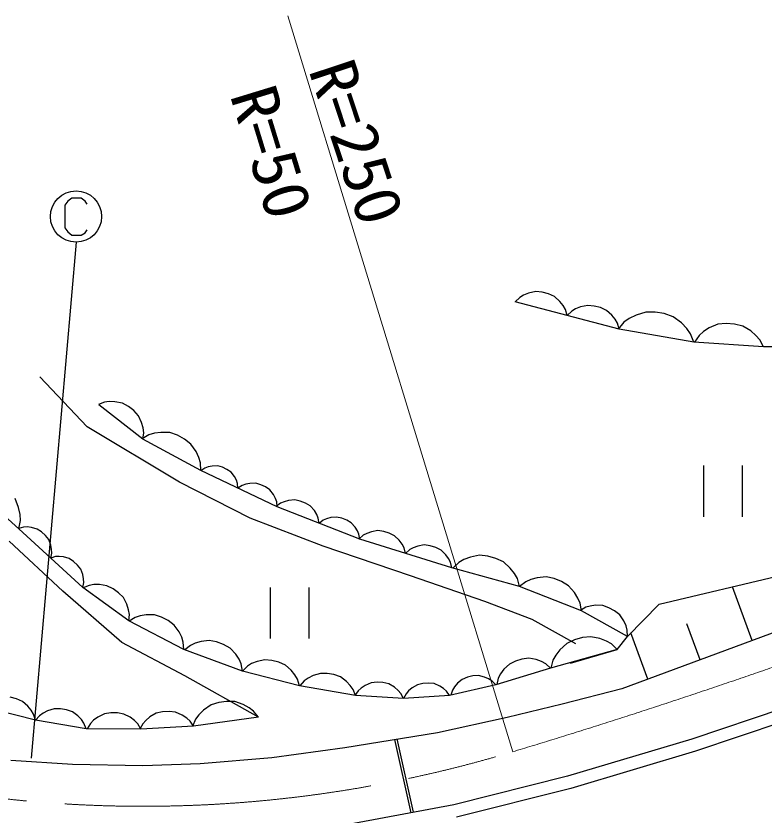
# Model space of a CAD drawing. Units: millimetres, scale not verified. Extents: x 40000 to 680000, y 20000 to 380000.
# Drawn here: x 306768 to 335979, y 250192 to 281380 of the extents above; entities that cross this region are included whole.
import ezdxf
from ezdxf.enums import TextEntityAlignment as Align

# ---------------------------------------------------------------- set-up
doc = ezdxf.new("R2010")
doc.units = ezdxf.units.MM
doc.header["$LTSCALE"] = 1000
doc.linetypes.add('CHAIN', pattern=[18.5, 12, -1.5, 3.5, -1.5])
for name, color, linetype, lineweight in [('M-BGD', 7, 'Continuous', 25), ('M-BGD-EXST', 7, 'Continuous', 25), ('M-BMK', 2, 'CHAIN', 13), ('M-STR-HTXT', 7, 'Continuous', 13)]:
    doc.layers.add(name, color=color, linetype=linetype, lineweight=lineweight)
doc.styles.add('ＭＳ ゴシック', font='')
doc.styles.get('ＭＳ ゴシック').set_extended_font_data('MS Gothic')

msp = doc.modelspace()

# ---------------------------------------------------------------- linework, layer by layer
at = {"layer": 'M-BGD'}
for p, q in [((326593, 270484), (326439, 270395)), ((326787, 270563), (326593, 270484)), ((327063, 270621), (326787, 270563)), ((327317, 270597), (327063, 270621)), ((327561, 270532), (327317, 270597)), ((327794, 270427), (327561, 270532)), ((328005, 270241), (327794, 270427)), ((326439, 270395), (326263, 270224)), ((330324, 269151), (326263, 270224)), ((328136, 270077), (328005, 270241)), ((329093, 270084), (328818, 270027)), ((329348, 270060), (329093, 270084)), ((328225, 269923), (328136, 270077)), ((328294, 269687), (328225, 269923)), ((328469, 269858), (328294, 269687)), ((328623, 269948), (328469, 269858)), ((328818, 270027), (328623, 269948)), ((329591, 269996), (329348, 270060)), ((329824, 269891), (329591, 269996)), ((330036, 269705), (329824, 269891)), ((331366, 269825), (330981, 269708)), ((331731, 269823), (331366, 269825)), ((332086, 269763), (331731, 269823)), ((330166, 269540), (330036, 269705)), ((330256, 269386), (330166, 269540)), ((330714, 269571), (330506, 269424)), ((330981, 269708), (330714, 269571)), ((332431, 269643), (332086, 269763)), ((332755, 269405), (332431, 269643)), ((330324, 269151), (330256, 269386)), ((330506, 269424), (330278, 269159)), ((333235, 268653), (330324, 269151)), ((332961, 269187), (332755, 269405)), ((333108, 268979), (332961, 269187)), ((333842, 269206), (333615, 269059)), ((334177, 269345), (333842, 269206)), ((334504, 269376), (334177, 269345)), ((334827, 269353), (334504, 269376)), ((335146, 269276), (334827, 269353)), ((335458, 269092), (335146, 269276)), ((333235, 268653), (333108, 268979)), ((333442, 268909), (333262, 268651)), ((333615, 269059), (333442, 268909)), ((335662, 268915), (335458, 269092)), ((335812, 268742), (335662, 268915)), ((335955, 268461), (333235, 268653)), ((335955, 268461), (335812, 268742)), ((339702, 268500), (335955, 268461)), ((309553, 265338), (307700, 267291)), ((310228, 266304), (309989, 266211)), ((311725, 264861), (310001, 266201)), ((310413, 266327), (310228, 266304)), ((310633, 266323), (310413, 266327)), ((310923, 266265), (310633, 266323)), ((311158, 266138), (310923, 266265)), ((311366, 265976), (311158, 266138)), ((311548, 265779), (311366, 265976)), ((311675, 265513), (311548, 265779)), ((311733, 265301), (311675, 265513)), ((313158, 263185), (309553, 265338)), ((311725, 264861), (311756, 265115)), ((311756, 265115), (311733, 265301)), ((312430, 265129), (312173, 265091)), ((312778, 265118), (312430, 265129)), ((313077, 265015), (312778, 265118)), ((311961, 265028), (311700, 264874)), ((313985, 263635), (311725, 264861)), ((312173, 265091), (311961, 265028)), ((313352, 264866), (313077, 265015)), ((313601, 264671), (313352, 264866)), ((313801, 264385), (313601, 264671)), ((313910, 264149), (313801, 264385)), ((313972, 263938), (313910, 264149)), ((313985, 263635), (313972, 263938)), ((316973, 262217), (313985, 263635)), ((314147, 263735), (313992, 263632)), ((314275, 263781), (314147, 263735)), ((314432, 263813), (314275, 263781)), ((314646, 263817), (314432, 263813)), ((314834, 263764), (314646, 263817)), ((315007, 263681), (314834, 263764)), ((315167, 263570), (315007, 263681)), ((315299, 263401), (315167, 263570)), ((333616, 263834), (333616, 261834)), ((335136, 261834), (335136, 263834)), ((315374, 263260), (315299, 263401)), ((315419, 263132), (315374, 263260)), ((306883, 261367), (304814, 263205)), ((315912, 261783), (313158, 263185)), ((315437, 262946), (315419, 263132)), ((315602, 263056), (315437, 262946)), ((315738, 263104), (315602, 263056)), ((315905, 263138), (315738, 263104)), ((316133, 263143), (315905, 263138)), ((316332, 263086), (316133, 263143)), ((316516, 262999), (316332, 263086)), ((316686, 262881), (316516, 262999)), ((316827, 262701), (316686, 262881)), ((316906, 262551), (316827, 262701)), ((306873, 262199), (306734, 262548)), ((316954, 262415), (316906, 262551)), ((317100, 262361), (316934, 262233)), ((316973, 262217), (316954, 262415)), ((317240, 262422), (317100, 262361)), ((317413, 262470), (317240, 262422)), ((317654, 262491), (317413, 262470)), ((317868, 262446), (317654, 262491)), ((318069, 262367), (317868, 262446)), ((318257, 262255), (318069, 262367)), ((306929, 261925), (306873, 262199)), ((320191, 260953), (316973, 262217)), ((318419, 262075), (318257, 262255)), ((318513, 261922), (318419, 262075)), ((306883, 261367), (306943, 261687)), ((306943, 261687), (306929, 261925)), ((318766, 260681), (315912, 261783)), ((318574, 261782), (318513, 261922)), ((318609, 261575), (318574, 261782)), ((318766, 261696), (318609, 261575)), ((318898, 261753), (318766, 261696)), ((319062, 261799), (318898, 261753)), ((319289, 261819), (319062, 261799)), ((319492, 261776), (319289, 261819)), ((319682, 261701), (319492, 261776)), ((319859, 261595), (319682, 261701)), ((307064, 261430), (306874, 261374)), ((309373, 259068), (306883, 261367)), ((307209, 261436), (307064, 261430)), ((307378, 261418), (307209, 261436)), ((307597, 261355), (307378, 261418)), ((307770, 261242), (307597, 261355)), ((320012, 261426), (319859, 261595)), ((320101, 261281), (320012, 261426)), ((307920, 261103), (307770, 261242)), ((308046, 260940), (307920, 261103)), ((320158, 261149), (320101, 261281)), ((320191, 260953), (320158, 261149)), ((320326, 261110), (320161, 260963)), ((320469, 261186), (320326, 261110)), ((320647, 261250), (320469, 261186)), ((320899, 261292), (320647, 261250)), ((321128, 261261), (320899, 261292)), ((321346, 261194), (321128, 261261)), ((321552, 261090), (321346, 261194)), ((321737, 260914), (321552, 261090)), ((308601, 258929), (306498, 260881)), ((308127, 260727), (308046, 260940)), ((323792, 259842), (320191, 260953)), ((321848, 260760), (321737, 260914)), ((321924, 260618), (321848, 260760)), ((322714, 260732), (322463, 260690)), ((322943, 260701), (322714, 260732)), ((308158, 260559), (308127, 260727)), ((308164, 260415), (308158, 260559)), ((322171, 259529), (318766, 260681)), ((321977, 260402), (321924, 260618)), ((322142, 260550), (321977, 260402)), ((322284, 260626), (322142, 260550)), ((322463, 260690), (322284, 260626)), ((323161, 260633), (322943, 260701)), ((323368, 260530), (323161, 260633)), ((323552, 260354), (323368, 260530)), ((308123, 260221), (308164, 260415)), ((308314, 260277), (308123, 260221)), ((308458, 260283), (308314, 260277)), ((308627, 260265), (308458, 260283)), ((308846, 260202), (308627, 260265)), ((309019, 260089), (308846, 260202)), ((323664, 260200), (323552, 260354)), ((323739, 260057), (323664, 260200)), ((324259, 260162), (324060, 260049)), ((324511, 260261), (324259, 260162)), ((324866, 260331), (324511, 260261)), ((325193, 260297), (324866, 260331)), ((325505, 260211), (325193, 260297)), ((325803, 260073), (325505, 260211)), ((309169, 259950), (309019, 260089)), ((309296, 259787), (309169, 259950)), ((323792, 259842), (323739, 260057)), ((326435, 259114), (323792, 259842)), ((324060, 260049), (323832, 259831)), ((326072, 259830), (325803, 260073)), ((326238, 259617), (326072, 259830)), ((331881, 258428), (338491, 259980)), ((309376, 259574), (309296, 259787)), ((309407, 259406), (309376, 259574)), ((325075, 258528), (322171, 259529)), ((326351, 259418), (326238, 259617)), ((327474, 259486), (327126, 259456)), ((327783, 259419), (327474, 259486)), ((309373, 259068), (309413, 259262)), ((309413, 259262), (309407, 259406)), ((309811, 259186), (309626, 259156)), ((310031, 259189), (309811, 259186)), ((310322, 259142), (310031, 259189)), ((326435, 259114), (326351, 259418)), ((326673, 259300), (326432, 259116)), ((326876, 259387), (326673, 259300)), ((327126, 259456), (326876, 259387)), ((328073, 259304), (327783, 259419)), ((328344, 259140), (328073, 259304)), ((310904, 256926), (308601, 258929)), ((311173, 257766), (309373, 259068)), ((309626, 259156), (309390, 259055)), ((310562, 259023), (310322, 259142)), ((310776, 258868), (310562, 259023)), ((310964, 258677), (310776, 258868)), ((316692, 259077), (316692, 257077)), ((318212, 257077), (318212, 259077)), ((328849, 258157), (326435, 259114)), ((328576, 258880), (328344, 259140)), ((328712, 258658), (328576, 258880)), ((335520, 257001), (334745, 259101)), ((311100, 258416), (310964, 258677)), ((328800, 258456), (328712, 258658)), ((311165, 258206), (311100, 258416)), ((326928, 257827), (325075, 258528)), ((328849, 258157), (328800, 258456)), ((329024, 258300), (328812, 258177)), ((329195, 258349), (329024, 258300)), ((329403, 258378), (329195, 258349)), ((329684, 258367), (329403, 258378)), ((329925, 258281), (329684, 258367)), ((330146, 258159), (329925, 258281)), ((330649, 257161), (331881, 258428)), ((311195, 258021), (311165, 258206)), ((311173, 257766), (311195, 258021)), ((311619, 257967), (311425, 257905)), ((311856, 258007), (311619, 257967)), ((312178, 258002), (311856, 258007)), ((312456, 257912), (312178, 258002)), ((330649, 257161), (328849, 258157)), ((330346, 258001), (330146, 258159)), ((330505, 257768), (330346, 258001)), ((313318, 256655), (311173, 257766)), ((311425, 257905), (311187, 257758)), ((312712, 257780), (312456, 257912)), ((312945, 257605), (312712, 257780)), ((328630, 256876), (326928, 257827)), ((330591, 257577), (330505, 257768)), ((333484, 256250), (332963, 257660)), ((313135, 257344), (312945, 257605)), ((313239, 257128), (313135, 257344)), ((336538, 257376), (330429, 255123)), ((330641, 257405), (330591, 257577)), ((330649, 257161), (330641, 257405)), ((331447, 255499), (330783, 257299)), ((313301, 256934), (313239, 257128)), ((314316, 257005), (313996, 256969)), ((314603, 256951), (314316, 257005)), ((328576, 257028), (328278, 256889)), ((328888, 257115), (328576, 257028)), ((329215, 257150), (328888, 257115)), ((329570, 257082), (329215, 257150)), ((329822, 256984), (329570, 257082)), ((330250, 256655), (330649, 257161)), ((313358, 255624), (310904, 256926)), ((313318, 256655), (313301, 256934)), ((313581, 256814), (313363, 256638)), ((313766, 256900), (313581, 256814)), ((313996, 256969), (313766, 256900)), ((314873, 256851), (314603, 256951)), ((315127, 256707), (314873, 256851)), ((315348, 256473), (315127, 256707)), ((328278, 256889), (328010, 256646)), ((330021, 256871), (329822, 256984)), ((330250, 256655), (330021, 256871)), ((315617, 255812), (313318, 256655)), ((315478, 256272), (315348, 256473)), ((330250, 256655), (327645, 255927)), ((327846, 256431), (327733, 256232)), ((328010, 256646), (327846, 256431)), ((328426, 256125), (330250, 256655)), ((315564, 256087), (315478, 256272)), ((315617, 255812), (315564, 256087)), ((315971, 256100), (315803, 256001)), ((316184, 256188), (315971, 256100)), ((316486, 256252), (316184, 256188)), ((316764, 256228), (316486, 256252)), ((317031, 256159), (316764, 256228)), ((317287, 256045), (317031, 256159)), ((326035, 256082), (325821, 255879)), ((326275, 256201), (326035, 256082)), ((326527, 256277), (326275, 256201)), ((326793, 256312), (326527, 256277)), ((327084, 256262), (326793, 256312)), ((327290, 256187), (327084, 256262)), ((327455, 256099), (327290, 256187)), ((327645, 255927), (327455, 256099)), ((327733, 256232), (327650, 255928)), ((315803, 256001), (315612, 255813)), ((317838, 255237), (315617, 255812)), ((317520, 255842), (317287, 256045)), ((317663, 255663), (317520, 255842)), ((327645, 255927), (325500, 255276)), ((325821, 255879), (325690, 255701)), ((316235, 254011), (313358, 255624)), ((317762, 255495), (317663, 255663)), ((317838, 255237), (317762, 255495)), ((318023, 255428), (317855, 255234)), ((318176, 255536), (318023, 255428)), ((318372, 255635), (318176, 255536)), ((318655, 255720), (318372, 255635)), ((318923, 255717), (318655, 255720)), ((319183, 255672), (318923, 255717)), ((319435, 255583), (319183, 255672)), ((319672, 255407), (319435, 255583)), ((324193, 255487), (324008, 255333)), ((324395, 255572), (324193, 255487)), ((324606, 255621), (324395, 255572)), ((324824, 255635), (324606, 255621)), ((325059, 255579), (324824, 255635)), ((325224, 255507), (325059, 255579)), ((325354, 255426), (325224, 255507)), ((325500, 255276), (325354, 255426)), ((325602, 255537), (325540, 255288)), ((325690, 255701), (325602, 255537)), ((320022, 254854), (317838, 255237)), ((319823, 255247), (319672, 255407)), ((319930, 255094), (319823, 255247)), ((320249, 255145), (320128, 255038)), ((320407, 255249), (320249, 255145)), ((320642, 255349), (320407, 255249)), ((320872, 255373), (320642, 255349)), ((321099, 255359), (320872, 255373)), ((321325, 255308), (321099, 255359)), ((321545, 255180), (321325, 255308)), ((321690, 255057), (321545, 255180)), ((322237, 255158), (322100, 255041)), ((322446, 255279), (322237, 255158)), ((322659, 255329), (322446, 255279)), ((322875, 255343), (322659, 255329)), ((323093, 255321), (322875, 255343)), ((323315, 255227), (323093, 255321)), ((323466, 255128), (323315, 255227)), ((323580, 255027), (323466, 255128)), ((325500, 255276), (323700, 254854)), ((323892, 255195), (323812, 255065)), ((324008, 255333), (323892, 255195)), ((330429, 255123), (328102, 254523)), ((320022, 254854), (319930, 255094)), ((320128, 255038), (320003, 254855)), ((321899, 254739), (320022, 254854)), ((321797, 254936), (321690, 255057)), ((321899, 254739), (321797, 254936)), ((323700, 254854), (321899, 254739)), ((322000, 254926), (321903, 254740)), ((322100, 255041), (322000, 254926)), ((323700, 254854), (323580, 255027)), ((323812, 255065), (323747, 254865)), ((306787, 254732), (306543, 254794)), ((307021, 254629), (306787, 254732)), ((307234, 254445), (307021, 254629)), ((314685, 254583), (314384, 254488)), ((314994, 254626), (314685, 254583)), ((315311, 254617), (314994, 254626)), ((315641, 254506), (315311, 254617)), ((315869, 254380), (315641, 254506)), ((328102, 254523), (325954, 253999)), ((337709, 254688), (333157, 253158)), ((307527, 253894), (305448, 254423)), ((307365, 254281), (307234, 254445)), ((307456, 254128), (307365, 254281)), ((308003, 254260), (307825, 254168)), ((308260, 254338), (308003, 254260)), ((308503, 254338), (308260, 254338)), ((308740, 254298), (308503, 254338)), ((308970, 254219), (308740, 254298)), ((309186, 254060), (308970, 254219)), ((310475, 254181), (310223, 254142)), ((310727, 254179), (310475, 254181)), ((310979, 254135), (310727, 254179)), ((312495, 254220), (312246, 254164)), ((312747, 254234), (312495, 254220)), ((313001, 254207), (312747, 254234)), ((313259, 254095), (313001, 254207)), ((314096, 254290), (313912, 254107)), ((314384, 254488), (314096, 254290)), ((316045, 254247), (315869, 254380)), ((316235, 254011), (316045, 254247)), ((337868, 254214), (333309, 252681)), ((307527, 253894), (307456, 254128)), ((309508, 253560), (307527, 253894)), ((307687, 254069), (307535, 253892)), ((307825, 254168), (307687, 254069)), ((309324, 253916), (309186, 254060)), ((309423, 253777), (309324, 253916)), ((309801, 253893), (309674, 253769)), ((309970, 254018), (309801, 253893)), ((310223, 254142), (309970, 254018)), ((311230, 254006), (310979, 254135)), ((311397, 253879), (311230, 254006)), ((311522, 253752), (311397, 253879)), ((311841, 253888), (311722, 253755)), ((312001, 254024), (311841, 253888)), ((312246, 254164), (312001, 254024)), ((313434, 253979), (313259, 254095)), ((313567, 253861), (313434, 253979)), ((313779, 253931), (313660, 253652)), ((316235, 254011), (313705, 253658)), ((313912, 254107), (313779, 253931)), ((325954, 253999), (323230, 253397)), ((309508, 253560), (309423, 253777)), ((311646, 253540), (309508, 253560)), ((309674, 253769), (309546, 253560)), ((311646, 253540), (311522, 253752)), ((311722, 253755), (311608, 253538)), ((313705, 253658), (311646, 253540)), ((313705, 253658), (313567, 253861)), ((323230, 253397), (319615, 252821)), ((322196, 250278), (321561, 253140)), ((322293, 250299), (321658, 253161)), ((333157, 253158), (328300, 251704)), ((319615, 252821), (316760, 252428)), ((333309, 252681), (328432, 251222)), ((308971, 252166), (306562, 252323)), ((316760, 252428), (313958, 252192)), ((311721, 252114), (308971, 252166)), ((313958, 252192), (311721, 252114)), ((328300, 251704), (323864, 250595)), ((328432, 251222), (323971, 250107)), ((323864, 250595), (319198, 249716))]:
    msp.add_line(p, q, dxfattribs=at)
at = {"layer": 'M-BGD-EXST'}
for p, q in [((308793, 274151), (308673, 273991)), ((308953, 274271), (308793, 274151)), ((309313, 274271), (308953, 274271)), ((309473, 274151), (309313, 274271)), ((309553, 274031), (309473, 274151)), ((308673, 273991), (308673, 273111)), ((308673, 273111), (308793, 272951)), ((308793, 272951), (308953, 272831)), ((309313, 272831), (309473, 272911)), ((309473, 272911), (309553, 273031)), ((308953, 272831), (309313, 272831)), ((309113, 272558), (307360, 252407))]:
    msp.add_line(p, q, dxfattribs=at)
msp.add_circle((309113, 273551), 1000, dxfattribs=at)
at = {"layer": 'M-BMK'}
for centre, radius, start, end in [((253976, 492012), 250000, 286.7836, 292.62869), ((311734, 300533), 50000, 245.2982, 286.7762)]:
    msp.add_arc(centre, radius, start, end, dxfattribs=at)
at = {"layer": 'M-STR-HTXT'}
msp.add_line((326166, 252661), (317385, 281380), dxfattribs=at)

# ---------------------------------------------------------------- texts
at = {"layer": 'M-STR-HTXT', "style": 'ＭＳ ゴシック', "width": 1.05}
for s, rotation, p in [('R=250', 288.3, (317657, 279105)), ('R=50', 287, (314584, 278143))]:
    msp.add_text(s, height=1833, rotation=rotation, dxfattribs=at).set_placement(p, align=Align.BOTTOM_LEFT)

doc.saveas('drawing.dxf')
